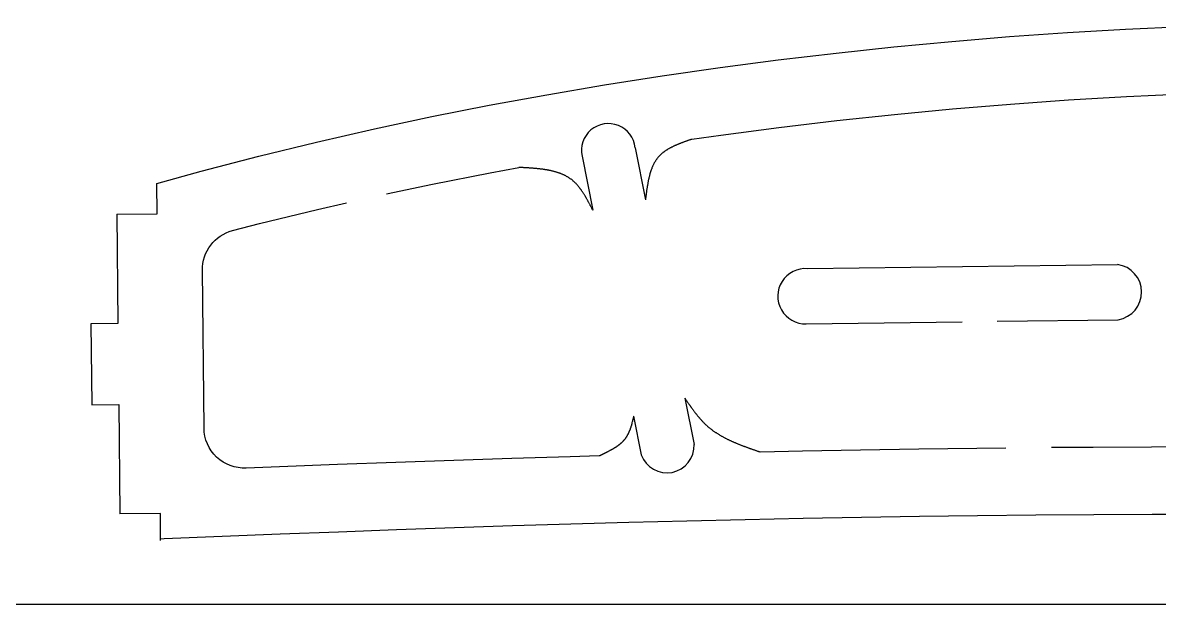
# Model space of a CAD drawing. Header units: millimetres. Extents: x -11497 to 404, y -3854 to 414.
# Drawn here: x -2378 to -2293.8, y -127 to -83.9 of the extents above; entities that cross this region are included whole.
import ezdxf

# ---------------------------------------------------------------- set-up
doc = ezdxf.new("R2010")
doc.units = ezdxf.units.MM
doc.layers.add('7', color=1, linetype='Continuous')

msp = doc.modelspace()

# ---------------------------------------------------------------- linework, layer by layer
at = {"color": 7}
for p, q in [((-2332.6116, -93.1491), (-2331.8446, -97.0127)), ((-2336.5501, -93.7875), (-2335.7557, -97.7891)), ((-2368.045, -98.0446), (-2368.0691, -95.7916)), ((-2371.0449, -98.0766), (-2368.045, -98.0446)), ((-2371.0449, -98.0766), (-2370.9584, -106.1861)), ((-2319.8334, -102.117), (-2296.8539, -101.8111)), ((-2319.9232, -106.2057), (-2308.3614, -106.0518)), ((-2305.762, -106.0172), (-2296.7995, -105.8978)), ((-2370.9584, -106.1861), (-2372.9583, -106.2074)), ((-2372.9583, -106.2074), (-2372.8944, -112.2071)), ((-2328.9279, -111.7051), (-2328.2458, -115.1409)), ((-2372.8944, -112.2071), (-2370.8945, -112.1858)), ((-2370.8945, -112.1858), (-2370.808, -120.2951)), ((-2332.7239, -113.0611), (-2332.1569, -115.9174)), ((-2367.8082, -120.2632), (-2370.808, -120.2951)), ((-2367.7869, -122.263), (-2367.8082, -120.2632)), ((-2477.7821, -126.9943), (-1477.7821, -126.9943))]:
    msp.add_line(p, q, dxfattribs=at)
for points in [[(-2328.3984, -92.5187, 0), (-2328.4383, -92.5321, 0), (-2328.4781, -92.5465, 0), (-2328.518, -92.5599, 0), (-2328.5578, -92.5734, 0), (-2328.5977, -92.5868, 0), (-2328.6375, -92.6012, 0), (-2328.6774, -92.6146, 0), (-2328.7172, -92.6281, 0), (-2328.7471, -92.6424, 0), (-2328.787, -92.6558, 0), (-2328.8268, -92.6692, 0), (-2328.8667, -92.6837, 0), (-2328.9065, -92.6981, 0), (-2328.9464, -92.7115, 0), (-2328.9862, -92.7259, 0), (-2329.0261, -92.7404, 0), (-2329.0659, -92.7548, 0), (-2329.0958, -92.7691, 0), (-2329.1356, -92.7835, 0), (-2329.1755, -92.798, 0), (-2329.2153, -92.8124, 0), (-2329.2552, -92.8268, 0), (-2329.295, -92.8422, 0), (-2329.3248, -92.8575, 0), (-2329.3647, -92.872, 0), (-2329.4045, -92.8874, 0), (-2329.4444, -92.9028, 0), (-2329.4742, -92.9181, 0), (-2329.514, -92.9336, 0), (-2329.5539, -92.95, 0), (-2329.5837, -92.9653, 0), (-2329.6235, -92.9817, 0), (-2329.6634, -92.9982, 0), (-2329.6932, -93.0145, 0), (-2329.733, -93.0309, 0), (-2329.7728, -93.0473, 0), (-2329.8027, -93.0647, 0), (-2329.8425, -93.0821, 0), (-2329.8723, -93.0994, 0), (-2329.9121, -93.1168, 0), (-2329.9419, -93.1341, 0), (-2329.9717, -93.1515, 0), (-2330.0115, -93.1699, 0), (-2330.0414, -93.1882, 0), (-2330.0812, -93.2066, 0), (-2330.111, -93.2259, 0), (-2330.1408, -93.2443, 0), (-2330.1806, -93.2637, 0), (-2330.2104, -93.283, 0), (-2330.2401, -93.3033, 0), (-2330.2699, -93.3226, 0), (-2330.2997, -93.343, 0), (-2330.3395, -93.3634, 0), (-2330.3693, -93.3837, 0), (-2330.3991, -93.405, 0), (-2330.4288, -93.4263, 0), (-2330.4586, -93.4477, 0), (-2330.4884, -93.47, 0), (-2330.5181, -93.4923, 0), (-2330.5479, -93.5146, 0), (-2330.5677, -93.5368, 0), (-2330.5974, -93.5601, 0), (-2330.6272, -93.5835, 0), (-2330.6569, -93.6068, 0), (-2330.6867, -93.6311, 0), (-2330.7064, -93.6553, 0), (-2330.7362, -93.6796, 0), (-2330.7559, -93.7038, 0), (-2330.7856, -93.7292, 0), (-2330.8154, -93.7555, 0), (-2330.8351, -93.7807, 0), (-2330.8548, -93.8069, 0), (-2330.8845, -93.8342, 0), (-2330.9042, -93.8604, 0), (-2330.9239, -93.8886, 0), (-2330.9536, -93.916, 0), (-2330.9734, -93.9442, 0), (-2330.9931, -93.9724, 0), (-2331.0128, -94.0006, 0), (-2331.0324, -94.0298, 0), (-2331.0521, -94.059, 0), (-2331.0818, -94.0893, 0), (-2331.1015, -94.1186, 0), (-2331.1112, -94.1497, 0), (-2331.1308, -94.1799, 0), (-2331.1505, -94.2111, 0), (-2331.1702, -94.2423, 0), (-2331.1899, -94.2735, 0), (-2331.2095, -94.3057, 0), (-2331.2192, -94.3378, 0), (-2331.2388, -94.37, 0), (-2331.2585, -94.4022, 0), (-2331.2681, -94.4353, 0), (-2331.2878, -94.4686, 0), (-2331.3074, -94.5018, 0), (-2331.3171, -94.5359, 0), (-2331.3367, -94.5701, 0), (-2331.3463, -94.6042, 0), (-2331.366, -94.6384, 0), (-2331.3756, -94.6735, 0), (-2331.3852, -94.7086, 0), (-2331.4049, -94.7438, 0), (-2331.4145, -94.7789, 0), (-2331.4241, -94.815, 0), (-2331.4437, -94.8502, 0), (-2331.4533, -94.8863, 0), (-2331.4629, -94.9235, 0), (-2331.4726, -94.9596, 0), (-2331.4922, -94.9968, 0), (-2331.5018, -95.0339, 0), (-2331.5114, -95.071, 0), (-2331.521, -95.1081, 0), (-2331.5306, -95.1452, 0), (-2331.5402, -95.1833, 0), (-2331.5498, -95.2214, 0), (-2331.5594, -95.2595, 0), (-2331.569, -95.2976, 0), (-2331.5785, -95.3367, 0), (-2331.5881, -95.3748, 0), (-2331.5977, -95.4139, 0), (-2331.6073, -95.453, 0), (-2331.6169, -95.4921, 0), (-2331.6265, -95.5312, 0), (-2331.6361, -95.5703, 0), (-2331.6356, -95.6103, 0), (-2331.6452, -95.6504, 0), (-2331.6548, -95.6895, 0), (-2331.6644, -95.7296, 0), (-2331.6739, -95.7697, 0), (-2331.6735, -95.8097, 0), (-2331.6831, -95.8509, 0), (-2331.6926, -95.891, 0), (-2331.7022, -95.9321, 0), (-2331.7018, -95.9721, 0), (-2331.7113, -96.0132, 0), (-2331.7209, -96.0543, 0), (-2331.7205, -96.0953, 0), (-2331.73, -96.1364, 0), (-2331.7396, -96.1775, 0), (-2331.7392, -96.2185, 0), (-2331.7487, -96.2596, 0), (-2331.7583, -96.3017, 0), (-2331.7578, -96.3427, 0), (-2331.7674, -96.3848, 0), (-2331.7669, -96.4258, 0), (-2331.7765, -96.4679, 0), (-2331.7861, -96.509, 0), (-2331.7856, -96.551, 0), (-2331.7952, -96.5931, 0), (-2331.7947, -96.6351, 0), (-2331.8043, -96.6772, 0), (-2331.8138, -96.7183, 0), (-2331.8134, -96.7603, 0), (-2331.8229, -96.8024, 0), (-2331.8225, -96.8444, 0), (-2331.832, -96.8865, 0), (-2331.8316, -96.9285, 0), (-2331.8411, -96.9706, 0), (-2331.8407, -97.0126, 0)], [(-2335.7526, -97.7893, 0), (-2335.7731, -97.7486, 0), (-2335.7935, -97.7088, 0), (-2335.8139, -97.668, 0), (-2335.8344, -97.6282, 0), (-2335.8548, -97.5874, 0), (-2335.8752, -97.5476, 0), (-2335.8956, -97.5078, 0), (-2335.9161, -97.4671, 0), (-2335.9365, -97.4273, 0), (-2335.9569, -97.3875, 0), (-2335.9774, -97.3477, 0), (-2335.9978, -97.3079, 0), (-2336.0182, -97.2681, 0), (-2336.0386, -97.2284, 0), (-2336.0691, -97.1887, 0), (-2336.0895, -97.1499, 0), (-2336.1099, -97.1101, 0), (-2336.1303, -97.0713, 0), (-2336.1507, -97.0325, 0), (-2336.1711, -96.9938, 0), (-2336.1916, -96.955, 0), (-2336.212, -96.9162, 0), (-2336.2324, -96.8774, 0), (-2336.2528, -96.8396, 0), (-2336.2832, -96.8019, 0), (-2336.3036, -96.7641, 0), (-2336.324, -96.7264, 0), (-2336.3444, -96.6886, 0), (-2336.3648, -96.6518, 0), (-2336.3952, -96.6141, 0), (-2336.4156, -96.5773, 0), (-2336.436, -96.5415, 0), (-2336.4564, -96.5048, 0), (-2336.4868, -96.4691, 0), (-2336.5071, -96.4333, 0), (-2336.5275, -96.3975, 0), (-2336.5579, -96.3628, 0), (-2336.5783, -96.3271, 0), (-2336.5986, -96.2923, 0), (-2336.629, -96.2586, 0), (-2336.6494, -96.2248, 0), (-2336.6797, -96.1911, 0), (-2336.7001, -96.1573, 0), (-2336.7304, -96.1237, 0), (-2336.7508, -96.0909, 0), (-2336.7811, -96.0592, 0), (-2336.8015, -96.0264, 0), (-2336.8318, -95.9947, 0), (-2336.8522, -95.964, 0), (-2336.8825, -95.9333, 0), (-2336.9128, -95.9026, 0), (-2336.9431, -95.8719, 0), (-2336.9635, -95.8421, 0), (-2336.9938, -95.8125, 0), (-2337.0241, -95.7838, 0), (-2337.0544, -95.7551, 0), (-2337.0747, -95.7273, 0), (-2337.105, -95.6996, 0), (-2337.1353, -95.672, 0), (-2337.1656, -95.6453, 0), (-2337.1958, -95.6196, 0), (-2337.2261, -95.5929, 0), (-2337.2564, -95.5682, 0), (-2337.2867, -95.5426, 0), (-2337.3169, -95.5189, 0), (-2337.3572, -95.4943, 0), (-2337.3874, -95.4706, 0), (-2337.4177, -95.4479, 0), (-2337.4479, -95.4253, 0), (-2337.4782, -95.4026, 0), (-2337.5184, -95.381, 0), (-2337.5486, -95.3603, 0), (-2337.5789, -95.3387, 0), (-2337.6191, -95.3191, 0), (-2337.6493, -95.2984, 0), (-2337.6895, -95.2788, 0), (-2337.7197, -95.2602, 0), (-2337.7599, -95.2406, 0), (-2337.7901, -95.2229, 0), (-2337.8303, -95.2043, 0), (-2337.8605, -95.1867, 0), (-2337.9007, -95.1701, 0), (-2337.9409, -95.1525, 0), (-2337.971, -95.1368, 0), (-2338.0112, -95.1203, 0), (-2338.0514, -95.1047, 0), (-2338.0916, -95.0891, 0), (-2338.1217, -95.0744, 0), (-2338.1619, -95.0599, 0), (-2338.202, -95.0453, 0), (-2338.2422, -95.0317, 0), (-2338.2823, -95.0181, 0), (-2338.3225, -95.0046, 0), (-2338.3626, -94.991, 0), (-2338.3927, -94.9783, 0), (-2338.4329, -94.9667, 0), (-2338.473, -94.9542, 0), (-2338.5131, -94.9426, 0), (-2338.5533, -94.931, 0), (-2338.6034, -94.9206, 0), (-2338.6435, -94.909, 0), (-2338.6836, -94.8984, 0), (-2338.7237, -94.8888, 0), (-2338.7638, -94.8783, 0), (-2338.8039, -94.8687, 0), (-2338.844, -94.8591, 0), (-2338.8841, -94.8505, 0), (-2338.9342, -94.8411, 0), (-2338.9743, -94.8325, 0), (-2339.0144, -94.8239, 0), (-2339.0545, -94.8164, 0), (-2339.1046, -94.8079, 0), (-2339.1447, -94.8003, 0), (-2339.1848, -94.7927, 0), (-2339.2348, -94.7863, 0), (-2339.2749, -94.7787, 0), (-2339.315, -94.7721, 0), (-2339.3651, -94.7657, 0), (-2339.4051, -94.7591, 0), (-2339.4452, -94.7525, 0), (-2339.4953, -94.7471, 0), (-2339.5353, -94.7405, 0), (-2339.5854, -94.735, 0), (-2339.6255, -94.7294, 0), (-2339.6755, -94.724, 0), (-2339.7156, -94.7194, 0), (-2339.7656, -94.7139, 0), (-2339.8057, -94.7094, 0), (-2339.8557, -94.7049, 0), (-2339.8958, -94.7003, 0), (-2339.9458, -94.6959, 0), (-2339.9859, -94.6913, 0), (-2340.0359, -94.6878, 0), (-2340.076, -94.6832, 0), (-2340.126, -94.6798, 0), (-2340.1661, -94.6762, 0), (-2340.2161, -94.6727, 0), (-2340.2661, -94.6693, 0), (-2340.3062, -94.6657, 0), (-2340.3562, -94.6622, 0), (-2340.3963, -94.6597, 0), (-2340.4463, -94.6562, 0), (-2340.4963, -94.6527, 0), (-2340.5364, -94.6501, 0), (-2340.5864, -94.6477, 0), (-2340.6364, -94.6442, 0), (-2340.6765, -94.6416, 0), (-2340.7265, -94.6392, 0), (-2340.7665, -94.6366, 0), (-2340.8166, -94.6341, 0), (-2340.8666, -94.6317, 0), (-2340.9066, -94.6291, 0), (-2340.9566, -94.6266, 0), (-2341.0067, -94.6242, 0), (-2341.0467, -94.6216, 0), (-2341.0967, -94.6191, 0), (-2341.1468, -94.6166, 0), (-2341.1868, -94.6141, 0), (-2341.2368, -94.6126, 0)], [(-2328.9239, -111.7053, 0), (-2328.9035, -111.7421, 0), (-2328.8731, -111.7798, 0), (-2328.8527, -111.8176, 0), (-2328.8223, -111.8553, 0), (-2328.8019, -111.8921, 0), (-2328.7715, -111.9297, 0), (-2328.7511, -111.9675, 0), (-2328.7207, -112.0042, 0), (-2328.7003, -112.042, 0), (-2328.6699, -112.0787, 0), (-2328.6495, -112.1164, 0), (-2328.6191, -112.1531, 0), (-2328.5987, -112.1899, 0), (-2328.5683, -112.2276, 0), (-2328.548, -112.2644, 0), (-2328.5176, -112.301, 0), (-2328.4972, -112.3378, 0), (-2328.4668, -112.3745, 0), (-2328.4464, -112.4113, 0), (-2328.416, -112.448, 0), (-2328.3956, -112.4838, 0), (-2328.3652, -112.5204, 0), (-2328.3348, -112.5571, 0), (-2328.3144, -112.5929, 0), (-2328.2841, -112.6286, 0), (-2328.2637, -112.6644, 0), (-2328.2333, -112.7, 0), (-2328.2029, -112.7357, 0), (-2328.1825, -112.7715, 0), (-2328.1521, -112.8072, 0), (-2328.1218, -112.8419, 0), (-2328.1014, -112.8766, 0), (-2328.071, -112.9123, 0), (-2328.0406, -112.947, 0), (-2328.0203, -112.9808, 0), (-2327.9899, -113.0155, 0), (-2327.9595, -113.0501, 0), (-2327.9292, -113.0838, 0), (-2327.8988, -113.1175, 0), (-2327.8785, -113.1513, 0), (-2327.8481, -113.185, 0), (-2327.8177, -113.2176, 0), (-2327.7874, -113.2513, 0), (-2327.757, -113.284, 0), (-2327.7267, -113.3167, 0), (-2327.7063, -113.3485, 0), (-2327.676, -113.3811, 0), (-2327.6457, -113.4128, 0), (-2327.6153, -113.4445, 0), (-2327.585, -113.4762, 0), (-2327.5547, -113.5069, 0), (-2327.5243, -113.5385, 0), (-2327.494, -113.5692, 0), (-2327.4637, -113.5989, 0), (-2327.4333, -113.6296, 0), (-2327.393, -113.6591, 0), (-2327.3627, -113.6888, 0), (-2327.3324, -113.7185, 0), (-2327.3021, -113.7472, 0), (-2327.2718, -113.7759, 0), (-2327.2415, -113.8045, 0), (-2327.2012, -113.8331, 0), (-2327.1709, -113.8608, 0), (-2327.1406, -113.8885, 0), (-2327.1003, -113.916, 0), (-2327.07, -113.9437, 0), (-2327.0397, -113.9704, 0), (-2326.9994, -113.997, 0), (-2326.9691, -114.0236, 0), (-2326.9388, -114.0493, 0), (-2326.8986, -114.0759, 0), (-2326.8683, -114.1016, 0), (-2326.828, -114.1261, 0), (-2326.7977, -114.1518, 0), (-2326.7575, -114.1764, 0), (-2326.7272, -114.2011, 0), (-2326.6869, -114.2256, 0), (-2326.6567, -114.2503, 0), (-2326.6164, -114.2739, 0), (-2326.5762, -114.2975, 0), (-2326.5459, -114.3211, 0), (-2326.5057, -114.3447, 0), (-2326.4654, -114.3683, 0), (-2326.4352, -114.391, 0), (-2326.3949, -114.4135, 0), (-2326.3547, -114.4361, 0), (-2326.3244, -114.4588, 0), (-2326.2842, -114.4804, 0), (-2326.244, -114.5019, 0), (-2326.2037, -114.5235, 0), (-2326.1735, -114.5452, 0), (-2326.1333, -114.5668, 0), (-2326.093, -114.5883, 0), (-2326.0528, -114.6089, 0), (-2326.0126, -114.6295, 0), (-2325.9724, -114.6501, 0), (-2325.9322, -114.6706, 0), (-2325.9019, -114.6913, 0), (-2325.8617, -114.7109, 0), (-2325.8215, -114.7304, 0), (-2325.7813, -114.751, 0), (-2325.7411, -114.7696, 0), (-2325.7009, -114.7892, 0), (-2325.6607, -114.8087, 0), (-2325.6205, -114.8283, 0), (-2325.5803, -114.8469, 0), (-2325.5401, -114.8655, 0), (-2325.4999, -114.884, 0), (-2325.4597, -114.9026, 0), (-2325.4195, -114.9212, 0), (-2325.3793, -114.9397, 0), (-2325.3391, -114.9573, 0), (-2325.2889, -114.9758, 0), (-2325.2487, -114.9934, 0), (-2325.2085, -115.0109, 0), (-2325.1683, -115.0285, 0), (-2325.1281, -115.0461, 0), (-2325.0879, -115.0636, 0), (-2325.0477, -115.0802, 0), (-2325.0076, -115.0978, 0), (-2324.9574, -115.1143, 0), (-2324.9172, -115.1318, 0), (-2324.877, -115.1484, 0), (-2324.8368, -115.165, 0), (-2324.7966, -115.1816, 0), (-2324.7465, -115.198, 0), (-2324.7063, -115.2146, 0), (-2324.6661, -115.2312, 0), (-2324.6259, -115.2467, 0), (-2324.5858, -115.2633, 0), (-2324.5356, -115.2798, 0), (-2324.4954, -115.2953, 0), (-2324.4552, -115.3109, 0), (-2324.4151, -115.3275, 0), (-2324.3649, -115.343, 0), (-2324.3247, -115.3585, 0), (-2324.2846, -115.3741, 0), (-2324.2344, -115.3896, 0), (-2324.1942, -115.4051, 0), (-2324.1541, -115.4207, 0), (-2324.1139, -115.4363, 0), (-2324.0637, -115.4518, 0), (-2324.0236, -115.4673, 0), (-2323.9834, -115.4819, 0), (-2323.9332, -115.4974, 0), (-2323.8931, -115.5129, 0), (-2323.8529, -115.5275, 0), (-2323.8027, -115.543, 0), (-2323.7626, -115.5576, 0), (-2323.7224, -115.5731, 0), (-2323.6723, -115.5876, 0), (-2323.6321, -115.6032, 0), (-2323.5919, -115.6177, 0), (-2323.5418, -115.6332, 0), (-2323.5016, -115.6478, 0), (-2323.4614, -115.6633, 0), (-2323.4113, -115.6778, 0), (-2323.3711, -115.6924, 0), (-2323.331, -115.708, 0)], [(-2332.7197, -113.0609, 0), (-2332.7294, -113.087, 0), (-2332.7391, -113.1131, 0), (-2332.7389, -113.1401, 0), (-2332.7486, -113.1662, 0), (-2332.7583, -113.1923, 0), (-2332.758, -113.2183, 0), (-2332.7677, -113.2444, 0), (-2332.7775, -113.2705, 0), (-2332.7772, -113.2965, 0), (-2332.7869, -113.3226, 0), (-2332.7966, -113.3487, 0), (-2332.7964, -113.3747, 0), (-2332.8061, -113.4008, 0), (-2332.8158, -113.4269, 0), (-2332.8155, -113.4519, 0), (-2332.8253, -113.478, 0), (-2332.835, -113.5041, 0), (-2332.8447, -113.5302, 0), (-2332.8444, -113.5552, 0), (-2332.8542, -113.5813, 0), (-2332.8639, -113.6064, 0), (-2332.8636, -113.6324, 0), (-2332.8733, -113.6575, 0), (-2332.8831, -113.6837, 0), (-2332.8928, -113.7088, 0), (-2332.8925, -113.7338, 0), (-2332.9023, -113.7589, 0), (-2332.912, -113.784, 0), (-2332.9217, -113.8091, 0), (-2332.9315, -113.8342, 0), (-2332.9312, -113.8592, 0), (-2332.9409, -113.8843, 0), (-2332.9507, -113.9084, 0), (-2332.9604, -113.9335, 0), (-2332.9702, -113.9576, 0), (-2332.9799, -113.9827, 0), (-2332.9896, -114.0068, 0), (-2332.9894, -114.0308, 0), (-2332.9991, -114.0549, 0), (-2333.0089, -114.079, 0), (-2333.0186, -114.1031, 0), (-2333.0284, -114.1272, 0), (-2333.0381, -114.1503, 0), (-2333.0478, -114.1744, 0), (-2333.0576, -114.1975, 0), (-2333.0674, -114.2206, 0), (-2333.0771, -114.2438, 0), (-2333.0869, -114.2669, 0), (-2333.0966, -114.29, 0), (-2333.1064, -114.3131, 0), (-2333.1261, -114.3353, 0), (-2333.1359, -114.3584, 0), (-2333.1457, -114.3805, 0), (-2333.1554, -114.4026, 0), (-2333.1652, -114.4247, 0), (-2333.175, -114.4468, 0), (-2333.1947, -114.468, 0), (-2333.2045, -114.4901, 0), (-2333.2143, -114.5112, 0), (-2333.224, -114.5323, 0), (-2333.2438, -114.5535, 0), (-2333.2536, -114.5747, 0), (-2333.2634, -114.5958, 0), (-2333.2832, -114.616, 0), (-2333.2929, -114.6371, 0), (-2333.3027, -114.6572, 0), (-2333.3225, -114.6774, 0), (-2333.3323, -114.6965, 0), (-2333.3521, -114.7167, 0), (-2333.3619, -114.7358, 0), (-2333.3817, -114.755, 0), (-2333.3915, -114.7741, 0), (-2333.4113, -114.7933, 0), (-2333.4211, -114.8125, 0), (-2333.4409, -114.8307, 0), (-2333.4607, -114.8499, 0), (-2333.4705, -114.868, 0), (-2333.4903, -114.8862, 0), (-2333.5101, -114.9044, 0), (-2333.5199, -114.9215, 0), (-2333.5397, -114.9397, 0), (-2333.5595, -114.9569, 0), (-2333.5794, -114.9741, 0), (-2333.5992, -114.9914, 0), (-2333.609, -115.0085, 0), (-2333.6288, -115.0257, 0), (-2333.6486, -115.0429, 0), (-2333.6685, -115.0591, 0), (-2333.6883, -115.0763, 0), (-2333.7081, -115.0925, 0), (-2333.7279, -115.1087, 0), (-2333.7378, -115.1248, 0), (-2333.7576, -115.1401, 0), (-2333.7774, -115.1563, 0), (-2333.7973, -115.1725, 0), (-2333.8171, -115.1877, 0), (-2333.8369, -115.2029, 0), (-2333.8568, -115.2181, 0), (-2333.8766, -115.2333, 0), (-2333.9064, -115.2487, 0), (-2333.9263, -115.2639, 0), (-2333.9461, -115.2791, 0), (-2333.966, -115.2933, 0), (-2333.9858, -115.3085, 0), (-2334.0057, -115.3227, 0), (-2334.0255, -115.3369, 0), (-2334.0454, -115.3511, 0), (-2334.0752, -115.3655, 0), (-2334.0951, -115.3797, 0), (-2334.1149, -115.3939, 0), (-2334.1348, -115.4081, 0), (-2334.1546, -115.4213, 0), (-2334.1845, -115.4356, 0), (-2334.2043, -115.4488, 0), (-2334.2242, -115.463, 0), (-2334.244, -115.4763, 0), (-2334.2739, -115.4896, 0), (-2334.2938, -115.5028, 0), (-2334.3136, -115.516, 0), (-2334.3435, -115.5293, 0), (-2334.3633, -115.5425, 0), (-2334.3832, -115.5557, 0), (-2334.4131, -115.5681, 0), (-2334.4329, -115.5813, 0), (-2334.4528, -115.5945, 0), (-2334.4827, -115.6068, 0), (-2334.5025, -115.619, 0), (-2334.5224, -115.6322, 0), (-2334.5523, -115.6446, 0), (-2334.5721, -115.6568, 0), (-2334.602, -115.6701, 0), (-2334.6219, -115.6823, 0), (-2334.6417, -115.6945, 0), (-2334.6716, -115.7068, 0), (-2334.6915, -115.719, 0), (-2334.7213, -115.7314, 0), (-2334.7412, -115.7426, 0), (-2334.7711, -115.7549, 0), (-2334.791, -115.7671, 0), (-2334.8108, -115.7793, 0), (-2334.8407, -115.7906, 0), (-2334.8606, -115.8029, 0), (-2334.8905, -115.8152, 0), (-2334.9103, -115.8264, 0), (-2334.9402, -115.8387, 0), (-2334.9601, -115.8499, 0), (-2334.99, -115.8622, 0), (-2335.0099, -115.8734, 0), (-2335.0397, -115.8858, 0), (-2335.0596, -115.897, 0), (-2335.0895, -115.9093, 0), (-2335.1094, -115.9205, 0), (-2335.1392, -115.9328, 0), (-2335.1591, -115.944, 0), (-2335.189, -115.9554, 0), (-2335.2089, -115.9676, 0), (-2335.2387, -115.9789, 0), (-2335.2586, -115.9901, 0), (-2335.2885, -116.0024, 0)]]:
    msp.add_polyline3d(points, dxfattribs=at)
for centre, radius, start, end in [((-2334.5982, -93.3615), 1.9979, 6.10034, 192.312432), ((-2297.1306, -103.8585), 2.066, 279.221912, 82.303524), ((-2319.9892, -104.1589), 2.0478, 85.634627, 271.846719), ((-2330.2591, -115.2383), 2.0156, 199.687625, 2.769237)]:
    msp.add_arc(centre, radius, start, end, dxfattribs=at)
at = {"layer": '7', "color": 7, "linetype": 'Continuous'}
for points in [[(-2368.0691, -95.7916), (-2364.774, -94.8845), (-2360.5068, -93.7763), (-2356.2223, -92.7303), (-2351.9222, -91.7485), (-2347.6789, -90.8459), (-2343.4243, -90.0038), (-2339.1585, -89.2211), (-2334.8836, -88.4961), (-2330.5986, -87.8266), (-2326.3046, -87.2117), (-2322.0029, -86.6484), (-2317.7212, -86.1383), (-2313.4348, -85.679), (-2309.1446, -85.2716), (-2304.8497, -84.914), (-2300.5509, -84.6093), (-2296.2482, -84.3574), (-2291.9417, -84.1575), (-2287.6263, -84.0121), (-2283.3119, -83.9208), (-2278.9954, -83.8865), (-2274.6808, -83.9084), (-2272.8932, -83.8978)], [(-2351.0339, -96.5706), (-2347.6256, -95.8456), (-2343.3711, -95.0035), (-2341.2381, -94.6122)], [(-2305.1193, -115.4159), (-2307.2748, -115.4384), (-2311.585, -115.4953), (-2315.8967, -115.5634), (-2320.2088, -115.6425), (-2323.3287, -115.7077)], [(-2272.5036, -120.4526), (-2277.025, -120.4004), (-2281.3403, -120.3645), (-2285.6579, -120.3428), (-2289.9757, -120.3351), (-2294.2887, -120.3411), (-2298.6, -120.3611), (-2302.9106, -120.3931), (-2307.2215, -120.4381), (-2311.5317, -120.495), (-2315.8434, -120.5631), (-2320.1555, -120.6422), (-2324.4649, -120.7322), (-2328.7729, -120.8321), (-2333.0792, -120.942), (-2337.3861, -121.0619), (-2341.6924, -121.1917), (-2345.9991, -121.3317), (-2350.3065, -121.4796), (-2354.6122, -121.6375), (-2358.9166, -121.8033), (-2363.2205, -121.9761), (-2367.5232, -122.1549), (-2367.7879, -122.1662)]]:
    msp.add_lwpolyline(points, dxfattribs=at)
for points in [[(-2328.3983, -92.5188), (-2326.2513, -92.2114), (-2321.9496, -91.6481), (-2317.6679, -91.138), (-2313.3816, -90.6787), (-2309.0913, -90.2713), (-2304.7964, -89.9137), (-2300.4976, -89.609), (-2296.1949, -89.3572), (-2291.8885, -89.1572), (-2287.573, -89.0118), (-2283.2586, -88.9205), (-2278.9421, -88.8862), (-2278.8089, -88.8869, -0.4096123), (-2276.8192, -90.8656), (-2276.5794, -113.3668)], [(-2335.286, -116.0022), (-2337.4394, -116.0622), (-2341.7457, -116.192), (-2346.0524, -116.3319), (-2350.3597, -116.4799), (-2354.6655, -116.6378), (-2358.9699, -116.8036), (-2361.4507, -116.9032, -0.4228721), (-2364.5709, -113.9376), (-2364.6957, -102.2302, -0.3445836), (-2362.4499, -99.2945), (-2360.4535, -98.776), (-2356.169, -97.73), (-2354.0189, -97.2391)], [(-2276.5794, -113.3668, -0.4197818), (-2278.5959, -115.3881), (-2281.3936, -115.3648), (-2285.7112, -115.3431), (-2290.029, -115.3354), (-2294.342, -115.3414), (-2298.6533, -115.3614), (-2301.7444, -115.3843)]]:
    msp.add_lwpolyline(points, format="xyb", dxfattribs=at)

doc.saveas('drawing.dxf')
